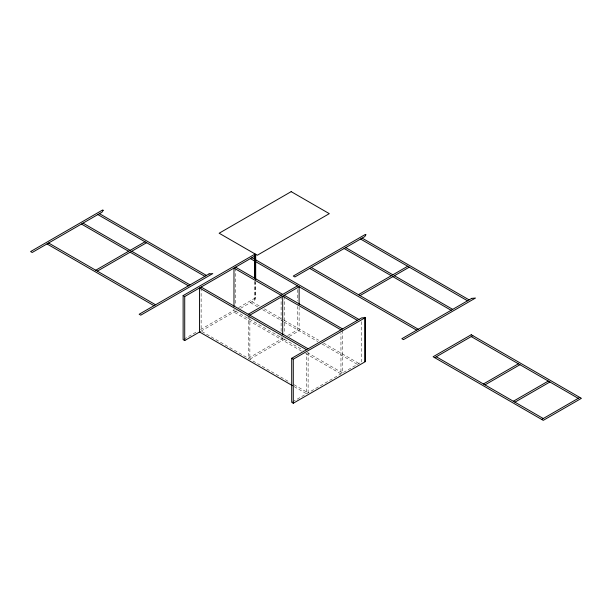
<?xml version="1.0" encoding="UTF-8"?>
<svg xmlns="http://www.w3.org/2000/svg" width="612" height="612" viewBox="0 0 612 612"><rect width="100%" height="100%" fill="white"/><g stroke="black" fill="none" stroke-linecap="round" stroke-linejoin="round"><path stroke-width="0.46" stroke-dasharray="3.06 2.29" d="M240.646 308.264L254.63 300.194L255.686 298.358L255.686 282.43M183.96 339.155L197.202 331.513M200.514 329.6L234.457 310.001M238.596 307.607L255.158 298.052L255.686 298.358M201.164 331.054L236.53 310.636M283.57 337.908L248.273 358.288L248.273 315.195M287.678 335.537L297.524 329.853L297.524 306.428M285.161 338.826L249.864 359.206L249.864 316.106M289.262 336.455L299.115 330.771L299.115 307.346M292.521 401.839L359.963 362.908M251.976 301.716L259.389 305.992M264.323 308.846L283.249 319.77M284.075 320.252L318.638 340.203M323.572 343.057L358.961 363.482M250.392 302.634L258.624 307.385M262.732 309.764L283.31 321.644M284.129 322.119L317.873 341.595M321.988 343.975L357.37 364.4M235.559 311.194L282.698 338.413M284.289 339.331L303.154 350.225M307.262 352.596L342.544 372.96L342.544 329.868M301.571 351.143L282.698 340.249L282.698 337.434M305.671 353.514L340.953 373.878L340.953 333.594M201.96 331.551L290.012 382.385M294.127 384.764L308.119 392.835L308.119 352.558M294.188 386.631L306.528 393.753L306.528 353.468M361.608 321.675L361.608 361.96M297.524 289.568L297.524 300.806M284.289 296.231L284.289 333.708M281.107 296.231L281.107 331.834M281.107 336.516L281.107 339.331L233.975 312.112L233.975 309.305M255.158 281.183L255.158 298.052M254.63 281.451L254.63 300.194M235.559 268.102L235.559 305.579M201.134 287.977L201.134 330.136"/><path stroke-width="0.92" d="M200.346 331.528L184.717 340.555L183.126 339.637L183.126 295.604L184.717 296.522L254.63 256.16L255.686 254.324L255.686 279.615M95.74 270.229L144.998 241.786M97.331 271.139L146.589 242.704M183.126 295.604L255.158 254.018L255.158 278.376M248.273 314.254L297.524 285.819M249.864 315.172L299.115 286.737L299.115 304.539M358.433 294.686L407.684 266.251M360.024 295.604L409.275 267.169M291.702 358.288L361.608 317.926L365.318 317.62L365.318 361.654L293.286 403.232L291.702 402.321L291.702 358.288L293.286 359.206L365.318 317.62M434.696 357.676L472.831 335.659M483.419 383.969L518.379 363.788M485.01 384.887L519.963 364.706M513.346 401.25L548.298 381.069M514.937 402.168L549.89 381.987M541.681 419.442L579.809 397.425M362.136 238.122L469.121 299.888M360.552 239.04L467.53 300.806M345.719 247.6L392.858 274.811M394.449 275.729L452.704 309.366M344.135 248.518L391.267 275.729M392.858 276.647L451.113 310.284M471.24 336.577L578.225 398.343M311.294 267.475L418.279 329.241M309.71 268.393L416.688 330.159M436.287 356.758L543.265 418.524M251.976 257.69L358.961 319.456M250.392 258.608L357.37 320.374M235.559 267.169L282.698 294.38M284.289 295.298L342.544 328.935M281.107 295.298L233.975 268.087L233.975 306.497M340.953 329.853L282.698 296.216L282.698 334.626M365.318 361.654L364.79 361.348L364.79 317.314M99.45 213.657L206.435 275.423M97.859 214.575L204.844 276.341M201.134 287.043L308.119 348.809M306.528 349.727L199.55 287.961L199.55 331.987L292.536 385.682M83.033 223.135L130.165 250.346M131.756 251.264L190.011 284.901M81.442 224.053L128.581 251.264M130.165 252.182L188.427 285.819M48.608 243.01L155.586 304.776M47.017 243.928L154.002 305.694M293.286 359.206L293.286 403.232M254.63 256.16L254.63 278.644M184.717 296.522L184.717 340.555M103.16 210.291L102.097 212.127L32.191 252.488L30.6 251.57L102.625 209.985L103.16 210.291M365.846 234.756L364.79 236.592L294.877 276.953L293.286 276.035L365.318 234.45L365.846 234.756M291.174 191.64L219.142 233.226L257.277 255.242L329.302 213.657L291.174 191.64M209.082 273.893L139.169 314.254L140.76 315.172L212.785 273.587L209.082 273.893M471.768 298.358L401.862 338.719L403.446 339.637L475.478 298.052L471.768 298.358M471.24 334.741L433.105 356.758L543.265 420.36L581.4 398.343L471.24 334.741"/></g></svg>
